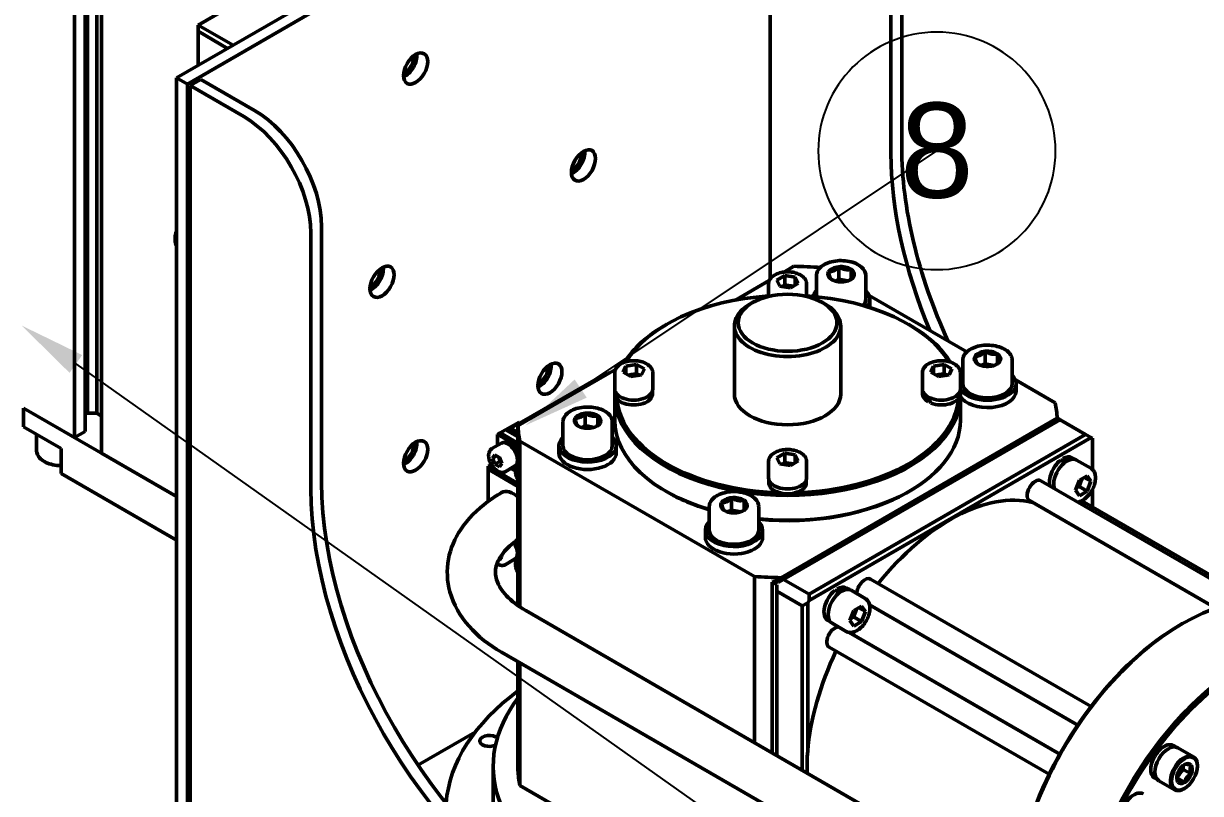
# Model space of a CAD drawing. Header units: millimetres. Extents: x 0 to 841, y 0 to 594.
# Drawn here: x 222.3 to 284.3, y 408.9 to 449.5 of the extents above; entities that cross this region are included whole.
import ezdxf
from ezdxf import colors
from ezdxf.entities.mleader import LeaderData, LeaderLine
from ezdxf.math import Vec2, Vec3

# ---------------------------------------------------------------- set-up
doc = ezdxf.new("R2010")
doc.units = ezdxf.units.MM
doc.header["$LTSCALE"] = 0.75
doc.layers.add('Balloons', color=7, linetype='Continuous', lineweight=25)
doc.layers.add('Visible', color=7, linetype='Continuous', lineweight=50)
doc.styles.get("Standard").update_dxf_attribs({"font": 'arial.ttf'})

# ---------------------------------------------------------------- blocks, each defined once
blk = doc.blocks.new('*B14')
at = {"transparency": 16777216}
for start, end in [(90, 270), (270, 90)]:
    blk.add_arc((0, 0), 6.25, start, end, dxfattribs=at)
at = {"transparency": 16777216, "insert": (0, 0), "char_height": 5, "attachment_point": 5}
blk.add_mtext('8', dxfattribs=at)
blk = doc.blocks.new('*B15')
at = {"transparency": 16777216}
for start, end in [(90, 270), (270, 90)]:
    blk.add_arc((0, 0), 6.25, start, end, dxfattribs=at)
at = {"transparency": 16777216, "insert": (0, 0), "char_height": 5, "attachment_point": 5}
blk.add_mtext('7', dxfattribs=at)

msp = doc.modelspace()

# ---------------------------------------------------------------- linework, layer by layer
at = {"layer": 'Visible', "extrusion": (-0.707107, -0.408248, 0.57735)}
for p, q in [((225.0155, 427.678), (225.0155, 509.3276)), ((225.5812, 428.0046), (225.5812, 509.001)), ((225.6954, 428.9605), (225.6954, 508.9351)), ((226.1883, 428.9605), (226.1883, 508.6506)), ((226.4439, 508.503), (226.4439, 426.8533)), ((230.3966, 446.6166), (261.5093, 464.5795)), ((262.075, 464.253), (230.9623, 446.29)), ((261.6508, 436.0211), (261.6508, 463.8447)), ((268.5804, 456.4146), (268.5804, 442.9424)), ((268.0147, 442.6158), (268.0147, 456.088)), ((231.528, 449.3927), (234.6393, 451.189)), ((233.3665, 448.3313), (231.528, 449.3927)), ((231.528, 449.0661), (231.528, 449.3927)), ((231.528, 447.2698), (231.528, 449.0661)), ((231.528, 449.0661), (233.0836, 448.168)), ((230.3966, 446.6166), (230.9623, 446.29)), ((230.3966, 407.0982), (230.3966, 446.6166)), ((230.9623, 446.29), (230.9623, 406.7716)), ((231.1037, 446.2084), (231.6694, 446.535)), ((234.4978, 444.902), (231.6694, 446.535)), ((231.1037, 406.6899), (231.1037, 446.2084)), ((233.9322, 444.5754), (231.1037, 446.2084)), ((237.4677, 424.9795), (237.4677, 438.4517)), ((238.0334, 438.7783), (238.0334, 425.3061)), ((262.9067, 436.6946), (262.3852, 436.3935)), ((265.2635, 436.0178), (265.2635, 436.671)), ((265.9205, 436.0239), (265.9205, 436.5371)), ((261.6093, 435.9456), (259.8286, 434.9175)), ((261.57, 435.1098), (261.57, 435.7634)), ((262.4206, 436.2078), (262.0123, 435.9721)), ((262.0123, 435.9721), (262.1617, 435.6502)), ((262.4206, 435.7179), (262.2733, 435.6329)), ((262.4206, 436.2078), (262.4206, 435.7179)), ((262.9782, 436.1216), (262.4206, 436.2078)), ((262.6994, 435.6748), (262.4206, 435.7179)), ((262.7194, 435.5639), (263.1277, 435.7996)), ((263.1277, 435.7996), (262.9782, 436.1216)), ((262.9782, 435.7133), (262.9782, 436.1216)), ((263.57, 435.1098), (263.57, 435.7634)), ((264.0911, 435.0897), (264.0911, 436.2102)), ((265.0653, 435.92), (265.2635, 436.0178)), ((265.2635, 436.0178), (265.7275, 435.9233)), ((266.6911, 434.9692), (266.6911, 436.2102)), ((262.1617, 435.6502), (262.7194, 435.5639)), ((262.6994, 435.6748), (262.8667, 435.6489)), ((266.6911, 435.3685), (266.7173, 435.3836)), ((272.0103, 432.193), (266.8598, 435.1666)), ((260.7315, 434.7856), (260.5901, 434.7039)), ((264.4085, 434.7856), (264.5499, 434.7039)), ((266.8991, 434.9692), (266.8991, 434.5773)), ((256.206, 433.6425), (256.1353, 433.6017)), ((259.77, 429.9683), (259.77, 433.5608)), ((265.37, 429.9683), (265.37, 433.5608)), ((268.934, 433.6425), (269.0047, 433.6017)), ((272.9709, 431.5679), (272.9709, 432.2211)), ((273.628, 431.574), (273.628, 432.0872)), ((254.0617, 431.445), (253.9123, 431.1231)), ((254.6194, 431.5313), (254.0617, 431.445)), ((254.0617, 431.0368), (254.0617, 431.445)), ((255.0277, 431.2956), (254.6194, 431.5313)), ((254.6194, 431.0414), (254.6194, 431.5313)), ((270.2617, 431.445), (270.1123, 431.1231)), ((270.8194, 431.5313), (270.2617, 431.445)), ((270.2617, 431.0368), (270.2617, 431.445)), ((271.2277, 431.2956), (270.8194, 431.5313)), ((270.8194, 431.0414), (270.8194, 431.5313)), ((271.7986, 430.5193), (271.7986, 431.7603)), ((272.7728, 431.47), (272.9709, 431.5679)), ((272.9709, 431.5679), (273.435, 431.4734)), ((274.3986, 430.5193), (274.3986, 431.7603)), ((253.0948, 431.1114), (248.0036, 428.172)), ((253.5093, 431.269), (248.374, 428.3042)), ((253.1655, 431.0705), (253.0948, 431.1114)), ((253.47, 430.2295), (253.47, 431.0869)), ((253.9123, 431.1231), (254.3206, 430.8874)), ((254.1733, 430.9724), (254.3406, 430.9983)), ((254.3206, 430.8874), (254.8782, 430.9736)), ((254.6194, 431.0414), (254.3406, 430.9983)), ((254.7667, 430.9564), (254.6194, 431.0414)), ((254.8782, 430.9736), (255.0277, 431.2956)), ((255.47, 430.2295), (255.47, 431.0869)), ((269.67, 430.2295), (269.67, 431.0869)), ((270.1123, 431.1231), (270.5206, 430.8874)), ((270.3733, 430.9724), (270.5406, 430.9983)), ((270.5206, 430.8874), (271.0782, 430.9736)), ((270.5406, 430.9983), (270.8194, 431.0414)), ((270.8194, 431.0414), (270.9667, 430.9564)), ((271.0782, 430.9736), (271.2277, 431.2956)), ((271.67, 430.2295), (271.67, 431.0869)), ((274.3986, 430.9186), (274.4247, 430.9337)), ((253.482, 430.1404), (253.482, 429.9683)), ((255.458, 430.1404), (255.458, 429.9683)), ((269.682, 430.1404), (269.682, 429.9683)), ((271.658, 430.1404), (271.658, 429.9683)), ((276.6621, 429.5072), (274.5673, 430.7167)), ((274.6066, 430.5193), (274.6066, 430.1273)), ((253.47, 428.5802), (253.47, 429.8866)), ((269.9714, 429.5649), (270.0591, 429.6156)), ((271.67, 428.5802), (271.67, 429.8866)), ((222.3356, 429.2252), (225.0155, 427.678)), ((222.3356, 429.2252), (230.3966, 424.5712)), ((222.3356, 428.2455), (222.3356, 429.2252)), ((225.6954, 428.9605), (225.5812, 428.8946)), ((226.1883, 428.9605), (225.6954, 428.9605)), ((226.4439, 428.8129), (226.1883, 428.9605)), ((251.9138, 428.3104), (251.9138, 428.9636)), ((248.4279, 428.4986), (247.7207, 428.0903)), ((248.374, 428.3042), (248.374, 418.8343)), ((248.4986, 428.4577), (248.4279, 428.4986)), ((250.7414, 427.2617), (250.7414, 428.5028)), ((251.7156, 428.2125), (251.9138, 428.3104)), ((251.9138, 428.3104), (252.3778, 428.2158)), ((252.5708, 428.3164), (252.5708, 428.8297)), ((253.3414, 427.2617), (253.3414, 428.5028)), ((276.766, 428.693), (262.2333, 420.3025)), ((276.9243, 428.621), (262.3579, 420.2111)), ((276.7651, 428.7129), (276.9243, 428.621)), ((276.766, 428.5297), (276.766, 428.693)), ((278.2678, 427.8454), (276.9243, 428.621)), ((222.3356, 428.2455), (224.3155, 427.1024)), ((223.0155, 427.0207), (223.0155, 427.8529)), ((225.5812, 428.0046), (225.0155, 427.678)), ((247.4379, 427.927), (247.2965, 427.8454)), ((248.374, 427.2233), (247.2965, 427.8454)), ((247.2965, 427.8454), (247.2965, 427.2656)), ((247.7207, 428.0903), (247.4379, 427.927)), ((248.374, 427.3866), (247.4379, 427.927)), ((248.374, 427.7132), (247.7207, 428.0903)), ((248.0036, 428.172), (247.8622, 428.0903)), ((247.8622, 428.0903), (248.374, 427.7948)), ((248.0036, 428.172), (248.374, 427.9581)), ((253.3414, 427.6611), (253.3676, 427.6762)), ((278.2678, 427.8454), (263.7014, 419.4355)), ((278.5506, 427.6821), (263.7014, 419.1089)), ((278.2678, 427.8454), (278.5506, 427.6821)), ((278.5506, 427.6821), (278.6213, 427.6412)), ((224.3155, 427.1024), (224.3155, 425.796)), ((247.498, 427.382), (247.0031, 427.0962)), ((247.6736, 427.4371), (247.6346, 427.4147)), ((248.4779, 427.4899), (248.4779, 418.7631)), ((248.4779, 427.4899), (260.8229, 420.3625)), ((250.5334, 427.2617), (250.5334, 426.8698)), ((253.5494, 427.2617), (253.5494, 426.8698)), ((278.6213, 426.0041), (278.6213, 427.6412)), ((226.4439, 426.8533), (230.3966, 424.5712)), ((247.1599, 426.7648), (247.0374, 426.5906)), ((247.2495, 426.7131), (247.0374, 426.5906)), ((247.0374, 426.5906), (247.1599, 426.2749)), ((247.4048, 426.6234), (247.1599, 426.7648)), ((247.1599, 426.2749), (247.4427, 426.4382)), ((247.3815, 426.5961), (247.3611, 426.6487)), ((247.4427, 426.4382), (247.3815, 426.5961)), ((247.5273, 426.3077), (247.4048, 426.6234)), ((247.4865, 426.413), (247.4427, 426.4382)), ((262.4206, 426.8548), (262.0123, 426.6191)), ((262.0123, 426.6191), (262.1617, 426.2971)), ((262.9782, 426.7685), (262.4206, 426.8548)), ((262.4206, 426.3649), (262.4206, 426.8548)), ((262.7194, 426.2108), (263.1277, 426.4465)), ((263.1277, 426.4465), (262.9782, 426.7685)), ((262.9782, 426.3603), (262.9782, 426.7685)), ((277.0657, 426.57), (277.0657, 426.4687)), ((277.5597, 426.6189), (277.7087, 426.5329)), ((277.792, 426.4987), (278.5344, 426.07)), ((230.3966, 422.285), (224.3155, 425.796)), ((246.9664, 426.2668), (246.8015, 426.1716)), ((246.8015, 426.1716), (246.8015, 426.0083)), ((246.8015, 426.1716), (248.374, 425.2637)), ((246.8015, 426.0083), (248.374, 425.1004)), ((246.8015, 426.0083), (246.8015, 424.3206)), ((247.1599, 426.2749), (247.4048, 426.1335)), ((247.4048, 426.1335), (247.5273, 426.3077)), ((248.198, 426.1695), (247.7031, 425.8838)), ((247.9965, 426.0532), (248.243, 425.9108)), ((248.3336, 426.294), (248.2946, 426.2715)), ((261.57, 425.553), (261.57, 426.4103)), ((262.1617, 426.2971), (262.7194, 426.2108)), ((262.4206, 426.3649), (262.2733, 426.2798)), ((262.6994, 426.3217), (262.4206, 426.3649)), ((262.6994, 426.3217), (262.8667, 426.2959)), ((263.57, 425.553), (263.57, 426.4103)), ((261.582, 425.4638), (261.582, 425.2917)), ((263.558, 425.4638), (263.558, 425.2917)), ((275.9084, 425.4044), (286.8655, 419.0783)), ((277.9364, 425.4332), (277.7322, 424.9071)), ((278.0224, 425.3604), (277.9203, 425.0973)), ((278.3446, 425.6689), (277.9364, 425.4332)), ((278.0836, 425.5182), (278.0224, 425.3604)), ((278.1952, 425.5826), (278.5487, 425.3785)), ((278.5487, 425.3785), (278.3446, 425.6689)), ((278.3446, 424.8524), (278.5487, 425.3785)), ((256.206, 424.8243), (256.1353, 424.8652)), ((268.934, 424.8243), (269.0047, 424.8652)), ((277.7322, 424.9071), (277.9364, 424.6167)), ((277.9203, 425.0973), (277.7731, 425.0123)), ((277.9203, 425.0973), (278.3446, 424.8524)), ((277.9364, 424.6167), (278.3446, 424.8524)), ((278.6213, 424.0343), (278.6213, 424.9418)), ((258.4489, 422.8118), (258.4489, 424.0529)), ((259.6212, 423.8605), (259.6212, 424.5137)), ((260.2783, 423.8665), (260.2783, 424.3798)), ((261.0489, 422.8118), (261.0489, 424.0529)), ((275.3084, 424.3651), (285.1227, 418.6988)), ((278.0645, 424.3558), (287.175, 419.0959)), ((259.4231, 423.7626), (259.6212, 423.8605)), ((259.6212, 423.8605), (260.0853, 423.7659)), ((258.2409, 422.8118), (258.2409, 422.4199)), ((261.0489, 423.2112), (261.075, 423.2263)), ((261.2569, 422.8118), (261.2569, 422.4199)), ((248.374, 421.9977), (248.1298, 422.1387)), ((247.5273, 421.4088), (247.5009, 421.4767)), ((247.3676, 421.256), (247.4048, 421.2345)), ((247.4048, 421.2345), (247.5273, 421.4088)), ((248.198, 421.2706), (247.7031, 420.9848)), ((248.2083, 421.2769), (248.2855, 421.2323)), ((248.3336, 421.395), (248.2946, 421.3725)), ((260.8229, 420.3625), (260.8229, 411.6227)), ((262.2333, 420.3025), (262.2333, 420.1392)), ((266.9435, 420.2285), (278.5554, 413.5244)), ((261.756, 420.0687), (262.0043, 419.9254)), ((261.756, 420.0687), (261.756, 411.084)), ((262.075, 420.0478), (261.9052, 420.1459)), ((262.0043, 419.5988), (262.0043, 419.9254)), ((263.3478, 418.8231), (262.0043, 419.5988)), ((262.0043, 419.5988), (262.0043, 410.9407)), ((262.3579, 420.2111), (262.075, 420.0478)), ((262.3579, 420.2111), (263.7014, 419.4355)), ((265.1863, 419.7114), (265.1863, 419.6101)), ((265.6803, 419.7604), (265.8293, 419.6743)), ((265.9126, 419.6401), (266.655, 419.2115)), ((263.3478, 418.8231), (263.6307, 418.9864)), ((263.6307, 418.9864), (263.7014, 419.1089)), ((263.6307, 418.9864), (263.6307, 411.1731)), ((263.7014, 419.1089), (263.7014, 419.4355)), ((248.78, 418.5757), (275.3941, 403.2101)), ((263.3478, 418.8231), (263.3478, 410.165)), ((266.057, 418.5746), (265.8528, 418.0485)), ((266.143, 418.5018), (266.0409, 418.2387)), ((266.4652, 418.8103), (266.057, 418.5746)), ((266.2042, 418.6596), (266.143, 418.5018)), ((266.3158, 418.724), (266.6693, 418.5199)), ((266.6693, 418.5199), (266.4652, 418.8103)), ((266.4652, 417.9938), (266.6693, 418.5199)), ((266.8862, 418.8759), (277.8514, 412.5452)), ((264.6923, 418.0491), (264.8413, 417.963)), ((264.9126, 417.9081), (265.655, 417.4794)), ((265.8528, 418.0485), (266.057, 417.7581)), ((266.0409, 418.2387), (265.8937, 418.1537)), ((266.0409, 418.2387), (266.4652, 417.9938)), ((266.057, 417.7581), (266.4652, 417.9938)), ((283.2882, 417.8433), (283.3589, 417.8841)), ((265.8078, 417.4256), (276.9081, 411.0169)), ((264.761, 416.6444), (276.3496, 409.9537)), ((247.51, 416.376), (274.1721, 400.9826)), ((248.374, 415.8772), (248.374, 410.1779)), ((248.4779, 415.8172), (248.4779, 409.3637)), ((243.1055, 410.4348), (246.1211, 412.1759)), ((282.8919, 411.4687), (283.0409, 411.3827)), ((283.1241, 411.3485), (283.9444, 410.8749)), ((247.07, 407.9555), (247.07, 410.3723)), ((283.4052, 410.2145), (283.4024, 410.4163)), ((284.1515, 410.3845), (284.1515, 410.4171)), ((281.9039, 409.7575), (282.0529, 409.6714)), ((283.0658, 409.7837), (283.2301, 409.9922)), ((283.0678, 409.7626), (283.4793, 409.525)), ((283.2301, 409.9922), (283.4052, 410.2145)), ((283.8295, 409.9695), (283.4052, 410.2145)), ((248.4779, 409.3637), (260.8229, 402.2363)), ((282.1241, 409.6164), (282.9444, 409.1429)), ((283.4727, 409.2087), (283.4444, 409.1924))]:
    msp.add_line(p, q, dxfattribs=at)
at = {"layer": 'Visible', "extrusion": (-1e-16, 0, -1)}
for centre, major_axis, start_param, end_param in [((242.9831, 447.1065), (0.45, 0.7794), 3.1415927, 9.424778), ((251.822, 442.0034), (0.45, 0.7794), 3.1415927, 9.424778), ((251.2563, 442.33), (0.3323, 0.5756), 0.651336, 2.4902566), ((241.2154, 435.8797), (0.45, 0.7794), 3.1415927, 9.424778), ((240.6497, 436.2063), (0.3324, 0.5756), 0.651336, 2.4902566), ((262.57, 433.5608), (-2.8, 0), 2.3561945, 7.0685835), ((262.57, 429.8866), (-9.1, 0), 0.3433636, 0.7853982), ((250.0542, 430.7766), (0.45, 0.7794), 3.1415927, 9.424778), ((254.47, 430.7194), (0.5, 0), 4.4505896, 5.3278887), ((270.67, 430.7194), (-0.5, 0), 0.9867561, 1.3089969), ((270.67, 430.7194), (0.5, 0), 4.4505896, 5.3278887), ((254.47, 430.2295), (1, 0), 0, 3.1415927), ((270.67, 430.2295), (1, 0), 0, 3.1415927), ((262.57, 428.5802), (-9.1, 0), -1.1008133, 0), ((262.57, 428.5802), (-9.1, 0), 3.1415927, 4.8803342), ((252.0414, 427.2617), (1.508, 0), -0.4961645, 3.6730509), ((242.9831, 426.6941), (0.45, 0.7794), 3.1415927, 9.424778), ((242.4174, 427.0207), (0.3324, 0.5756), 0.651336, 2.4902566), ((247.5652, 426.6125), (-0.15, 0.2598), -1.3089969, -1.1252351), ((252.0414, 426.8698), (1.508, 0), 0, 3.1415927), ((277.0657, 425.7633), (0.494, 0.8556), -0.7853982, 0), ((262.57, 425.553), (1, 0), 0, 3.1415927), ((275.6084, 424.8847), (0.3, 0.5196), 3.1415927, 6.2831853), ((266.6435, 419.7089), (0.3, 0.5196), 3.9252244, 6.2831853), ((265.1863, 418.9047), (0.494, 0.8556), -0.7853982, 0), ((265.061, 417.164), (0.3, 0.5196), 3.1415927, 5.9665266), ((283.0484, 410.2375), (0.25, 0.433), 0.8485443, 1.8163798)]:
    msp.add_ellipse(centre, major_axis=major_axis, ratio=0.5773503, start_param=start_param, end_param=end_param, dxfattribs=at)
at = {"layer": 'Visible'}
for centre, major_axis, ratio, start_param, end_param in [((242.4174, 447.4331), (0.45, 0.7794), 0.5773503, 3.8212665, 5.6035115), ((234.4978, 440.8195), (-2.5, 4.3301), 0.5773503, 3.9269908, 5.4977871), ((251.2563, 442.33), (0.45, 0.7794), 0.5773503, 3.8212665, 5.6035115), ((281.0962, 435.0632), (-9.25, 16.0215), 0.5773503, 0.7853982, 1.3526274), ((240.6497, 436.2063), (0.45, 0.7794), 0.5773503, 3.8212665, 5.6035115), ((262.57, 428.4986), (-14.2, 0), 0.5773503, 4.5905598, 4.6886745), ((265.3911, 436.2756), (-0.6968, 0), 0.5773503, -0.3393754, 0.7078222), ((265.3911, 436.2756), (-0.6968, 0), 0.5773503, -1.3865729, -0.3393754), ((265.3911, 436.2756), (0.6968, 0), 0.5773503, 0.7078222, 1.7550197), ((265.3911, 436.2756), (-0.6968, 0), 0.5773503, 2.8022173, 3.8494148), ((265.3911, 436.2756), (-0.6968, 0), 0.5773503, 0.7078222, 1.7550197), ((265.3911, 436.2756), (-0.6968, 0), 0.5773503, 1.7550197, 2.8022173), ((265.3911, 434.9692), (-1.3, 0), 0.5773503, 2.6708959, 3.1415927), ((273.0986, 431.8257), (-0.6968, 0), 0.5773503, -1.3865729, -0.3393754), ((273.0986, 431.8257), (-0.6968, 0), 0.5773503, 3.8494148, 4.8966124), ((273.0986, 431.8257), (-0.6968, 0), 0.5773503, 2.8022173, 3.8494148), ((249.4885, 431.1032), (0.45, 0.7794), 0.5773503, 3.8212665, 5.6035115), ((273.0986, 431.8257), (-0.6968, 0), 0.5773503, -0.3393754, 0.7078222), ((273.0986, 431.8257), (0.6968, 0), 0.5773503, 3.8494148, 4.8966124), ((273.0986, 431.8257), (-0.6968, 0), 0.5773503, 1.7550197, 2.8022173), ((273.0986, 430.5193), (1.3, 0), 0.5773503, 3.1415927, 6.2831853), ((254.47, 429.9683), (-0.988, 0), 0.5773503, 0, 3.1415927), ((262.57, 429.9683), (2.8, 0), 0.5773503, 3.1415927, 6.2831853), ((270.67, 429.9683), (-0.988, 0), 0.5773503, 0, 0.7853982), ((270.67, 430.2295), (-0.643, 1.8262), 0.4107544, 1.6544624, 1.8356416), ((270.67, 429.9683), (-0.988, 0), 0.5773503, 0.9735015, 3.1415927), ((252.0414, 428.5681), (0.6968, 0), 0.5773503, 1.7550197, 2.8022173), ((252.0414, 428.5681), (0.6968, 0), 0.5773503, 0.7078222, 1.7550197), ((262.57, 428.4986), (-14.2, 0), 0.5773503, 0.0237145, 0.1233461), ((252.0414, 428.5681), (0.6968, 0), 0.5773503, 2.8022173, 3.8494148), ((252.0414, 428.5681), (0.6968, 0), 0.5773503, 3.8494148, 4.8966124), ((252.0414, 428.5681), (-0.6968, 0), 0.5773503, 1.7550197, 2.8022173), ((252.0414, 428.5681), (-0.6968, 0), 0.5773503, 2.8022173, 3.8494148), ((242.4174, 427.0207), (0.45, 0.7794), 0.5773503, 3.8212665, 5.6035115), ((252.0414, 427.2617), (1.3, 0), 0.5773503, 3.1415927, 6.2831853), ((247.5652, 426.6125), (-0.15, 0.2598), 0.5773503, 1.3089969, 1.9159894), ((277.292, 425.6327), (-1.9031, 0.3562), 0.4107544, -1.4871302, -1.3059511), ((262.57, 425.2917), (-0.988, 0), 0.5773503, 0, 3.1415927), ((250.5492, 417.4269), (-9.25, 16.0215), 0.5773503, 0.7853982, 2.3561945), ((248.145, 423.6812), (-0.635, 1.0999), 0.5773503, -1.0432165, 0), ((271.126, 414.6589), (5.325, 9.2232), 0.5773503, 0.1696935, 1.3113587), ((259.7489, 424.1182), (0.6968, 0), 0.5773503, 2.8022173, 3.8494148), ((259.7489, 424.1182), (0.6968, 0), 0.5773503, 1.7550197, 2.8022173), ((259.7489, 424.1182), (0.6968, 0), 0.5773503, 0.7078222, 1.7550197), ((259.7489, 424.1182), (-0.6968, 0), 0.5773503, 1.7550197, 2.8022173), ((259.7489, 424.1182), (0.6968, 0), 0.5773503, -0.3393754, 0.7078222), ((259.7489, 424.1182), (0.6968, 0), 0.5773503, 3.8494148, 4.8966124), ((259.7489, 422.8118), (-1.3, 0), 0.5773503, 0, 3.1415927), ((257.5002, 435.0805), (8.7477, 15.1515), 0.8164966, 4.0417826, 4.0520586), ((265.4126, 418.7741), (-1.9031, 0.3562), 0.4107544, -1.4871302, -1.3059511), ((283.2882, 407.6371), (6.25, 10.8253), 0.5773503, 0.7853982, 1.9335319), ((271.126, 414.6589), (5.325, 9.2232), 0.5773503, 1.7086088, 2.2592562), ((246.864, 411.7115), (-0.5, 0), 0.5773503, 3.7032996, 8.5698192), ((282.3979, 410.6131), (0.494, 0.8556), 0.5773503, 0, 3.1415927), ((271.126, 414.6589), (5.325, 9.2232), 0.5773503, 2.2592562, 2.3900072), ((283.4727, 409.9925), (0.2887, 0.5), 0.5773503, 0.8016141, 1.8488116), ((283.4727, 409.9925), (0.2887, 0.5), 0.5773503, -0.2455835, 0.8016141), ((283.4727, 409.9925), (0.2887, 0.5), 0.5773503, -1.292781, -0.2455835), ((262.57, 410.3723), (14.2, 0), 0.5773503, 3.1653072, 3.2649387), ((283.4727, 409.9925), (0.2887, 0.5), 0.5773503, 1.8488116, 2.8960092), ((283.4727, 409.9925), (0.2887, 0.5), 0.5773503, 3.9432067, 4.9904043), ((280.8153, 408.0682), (0.494, 0.8556), 0.5773503, 0, 3.1415927), ((283.4727, 409.9925), (0.2887, 0.5), 0.5773503, 2.8960092, 3.9432067)]:
    msp.add_ellipse(centre, major_axis=major_axis, ratio=ratio, start_param=start_param, end_param=end_param, dxfattribs=at)
at = {"layer": 'Visible', "extrusion": (-1e-16, 1e-16, -1)}
for centre, major_axis, start_param, end_param in [((242.4174, 447.4331), (0.3324, 0.5756), 0.651336, 2.4902566), ((262.57, 433.7241), (2.6, 0), -1.5707963, 4.712389), ((249.4885, 431.1032), (0.3323, 0.5756), 0.651336, 2.4902566), ((251.1149, 417.7535), (-9.25, 16.0215), 3.9269908, 5.4977871), ((262.57, 428.4986), (-9, 0), 3.9269908, 4.8822184), ((259.7489, 422.4199), (1.508, 0), 0, 3.1415927)]:
    msp.add_ellipse(centre, major_axis=major_axis, ratio=0.5773503, start_param=start_param, end_param=end_param, dxfattribs=at)
at = {"layer": 'Visible', "extrusion": (0, -1e-16, -1)}
for centre, major_axis, start_param, end_param in [((233.9322, 440.4929), (-2.5, 4.3301), 0.7853982, 2.3561945), ((281.6619, 435.3898), (-9.25, 16.0215), -1.4047906, -0.7853982)]:
    msp.add_ellipse(centre, major_axis=major_axis, ratio=0.5773503, start_param=start_param, end_param=end_param, dxfattribs=at)
at = {"layer": 'Visible', "extrusion": (0, 0, -1)}
for centre, major_axis, start_param, end_param in [((265.3911, 435.6224), (0.6, 0), 4.1582659, 5.2665121), ((248.0036, 426.8656), (-0.33, 0.5716), 3.0101932, 3.1415927), ((247.848, 421.8768), (-0.35, 0.6062), 1.5188663, 3.1415927), ((248.0036, 421.9666), (-0.33, 0.5716), 3.0101932, 3.1415927)]:
    msp.add_ellipse(centre, major_axis=major_axis, ratio=0.5773503, start_param=start_param, end_param=end_param, dxfattribs=at)
at = {"layer": 'Visible', "extrusion": (-2e-16, 0, -1)}
for centre, major_axis, start_param, end_param in [((262.57, 429.9683), (9, 0), 3.4764659, 4.601048), ((262.57, 429.9683), (-9, 0), 1.6821373, 2.8067194), ((262.57, 429.9683), (-9, 0), -1.5230522, -0.0477441), ((262.57, 429.9683), (9, 0), 0.0477441, 1.5230522), ((283.3589, 407.5963), (6.3, 10.9119), 4.3479475, 6.2831853), ((286.8803, 405.5632), (6.25, 10.8253), 4.3496534, 6.4765698)]:
    msp.add_ellipse(centre, major_axis=major_axis, ratio=0.5773503, start_param=start_param, end_param=end_param, dxfattribs=at)
at = {"layer": 'Visible', "extrusion": (-4e-16, -1e-16, -1)}
msp.add_ellipse((262.57, 435.396), major_axis=(0.5, 0), ratio=0.5773503, start_param=4.0968892, end_param=4.9741884, dxfattribs=at)
at = {"layer": 'Visible', "extrusion": (0, 1e-16, -1)}
for centre, major_axis, start_param, end_param in [((262.57, 435.396), (-0.5, 0), 1.8325957, 2.1548366), ((286.8096, 405.604), (6.3, 10.9119), 4.3479475, 6.513604)]:
    msp.add_ellipse(centre, major_axis=major_axis, ratio=0.5773503, start_param=start_param, end_param=end_param, dxfattribs=at)
at = {"layer": 'Visible', "extrusion": (-1e-16, 2e-16, -1)}
for centre, major_axis, start_param, end_param in [((265.3911, 434.9692), (1.508, 0), 3.3007706, 3.6730509), ((273.0986, 430.5193), (-1.508, 0), 0.325966, 0.5314582)]:
    msp.add_ellipse(centre, major_axis=major_axis, ratio=0.5773503, start_param=start_param, end_param=end_param, dxfattribs=at)
at = {"layer": 'Visible', "extrusion": (-2e-16, -1e-16, -1)}
for centre, major_axis, start_param, end_param in [((265.3911, 434.9692), (-1.508, 0), 2.6454281, 3.6121382), ((273.0986, 430.5193), (-1.508, 0), 2.6454281, 5.9572194), ((252.0414, 427.9149), (0.6, 0), 4.1582659, 5.2665121), ((259.7489, 422.8118), (-1.508, 0), 2.6454281, 6.8146435), ((265.1863, 418.9047), (0.494, 0.8556), 3.1415927, 5.3096838), ((283.4727, 409.9925), (0.48, 0.8314), 3.1415927, 9.424778)]:
    msp.add_ellipse(centre, major_axis=major_axis, ratio=0.5773503, start_param=start_param, end_param=end_param, dxfattribs=at)
at = {"layer": 'Visible', "extrusion": (-1e-16, -1e-16, -1)}
for centre, major_axis, start_param, end_param in [((265.3911, 434.5773), (-1.508, 0), 3.1415927, 3.2020285), ((262.57, 429.8866), (-9.1, 0), 2.3561945, 2.7982291), ((262.57, 429.8866), (9.1, 0), -0.0490706, 3.1906632), ((273.0986, 430.1273), (-1.508, 0), 3.1415927, 5.9572194), ((247.848, 426.7758), (-0.35, 0.6062), 0, 3.1415927), ((277.0657, 425.7633), (0.494, 0.8556), 3.5919895, 5.3096838), ((277.292, 425.6327), (0.5, 0.866), 3.6162025, 6.2831853), ((262.57, 426.0429), (0.5, 0), 4.0968892, 4.9741884), ((277.7162, 425.3877), (0.25, 0.433), 1.3089969, 2.1862961), ((277.7162, 425.3877), (0.25, 0.433), 0.9867561, 1.3089969), ((262.57, 428.4986), (-9, 0), -1.0951613, -0.7853982), ((259.7489, 423.465), (0.6, 0), 4.1582659, 5.2665121), ((262.57, 410.3723), (-15.5, 0), 4.2885224, 6.6963084), ((283.4444, 410.0089), (0.5, 0.866), 2.3561945, 7.0685835), ((283.0484, 410.2375), (0.25, 0.433), 1.8163798, 2.2930484)]:
    msp.add_ellipse(centre, major_axis=major_axis, ratio=0.5773503, start_param=start_param, end_param=end_param, dxfattribs=at)
at = {"layer": 'Visible', "extrusion": (-1e-16, -2e-16, -1)}
for centre, major_axis, start_param, end_param in [((273.0986, 431.1725), (0.6, 0), 4.1582659, 5.2665121), ((262.57, 407.9555), (-18, 0), 0.0456819, 0.6621583)]:
    msp.add_ellipse(centre, major_axis=major_axis, ratio=0.5773503, start_param=start_param, end_param=end_param, dxfattribs=at)
at = {"layer": 'Visible', "extrusion": (-1e-16, -3e-16, -1)}
msp.add_ellipse((254.47, 430.7194), major_axis=(-0.5, 0), ratio=0.5773503, start_param=0.9867561, end_param=1.3089969, dxfattribs=at)
at = {"layer": 'Visible', "extrusion": (2e-16, -1e-16, -1)}
msp.add_ellipse((270.67, 429.9683), major_axis=(-0.643, 1.8262), ratio=0.4107544, start_param=4.6356471, end_param=4.8150044, dxfattribs=at)
at = {"layer": 'Visible', "extrusion": (-1e-16, 3e-16, -1)}
for centre, major_axis, start_param, end_param in [((262.57, 428.4986), (-14.2, 0), 3.0182466, 3.1178781), ((262.57, 426.0429), (-0.5, 0), 1.8325957, 2.1548366), ((262.57, 428.4986), (14.2, 0), 1.5945108, 1.6941424), ((262.57, 428.3353), (-14.2, 0), -1.5470818, -1.5239614)]:
    msp.add_ellipse(centre, major_axis=major_axis, ratio=0.5773503, start_param=start_param, end_param=end_param, dxfattribs=at)
at = {"layer": 'Visible', "extrusion": (-3e-16, -2e-16, -1)}
msp.add_ellipse((248.0036, 426.8656), major_axis=(-0.33, 0.5716), ratio=0.5773503, start_param=0, end_param=1.7021958, dxfattribs=at)
at = {"layer": 'Visible', "extrusion": (-1e-16, -4e-16, -1)}
msp.add_ellipse((277.0657, 425.7633), major_axis=(-1.9031, 0.3562), ratio=0.4107544, start_param=1.4940544, end_param=1.6734117, dxfattribs=at)
at = {"layer": 'Visible', "extrusion": (-3e-16, 2e-16, -1)}
msp.add_ellipse((265.4126, 418.7741), major_axis=(0.5, 0.866), ratio=0.5773503, start_param=3.1415927, end_param=6.2831853, dxfattribs=at)
at = {"layer": 'Visible', "extrusion": (-2e-16, -2e-16, -1)}
msp.add_ellipse((265.1863, 418.9047), major_axis=(-1.9031, 0.3562), ratio=0.4107544, start_param=1.4940544, end_param=1.6734117, dxfattribs=at)
at = {"layer": 'Visible', "extrusion": (-3e-16, 1e-16, -1)}
msp.add_ellipse((265.8368, 418.5291), major_axis=(0.25, 0.433), ratio=0.5773503, start_param=1.3089969, end_param=2.1862961, dxfattribs=at)
at = {"layer": 'Visible', "extrusion": (1e-16, -2e-16, -1)}
for centre, major_axis, start_param, end_param in [((265.8368, 418.5291), (0.25, 0.433), 0.9867561, 1.3089969), ((282.6241, 410.4824), (0.5, 0.866), 3.1415927, 6.2831853)]:
    msp.add_ellipse(centre, major_axis=major_axis, ratio=0.5773503, start_param=start_param, end_param=end_param, dxfattribs=at)
at = {"layer": 'Visible'}
for points, knots in [([(230.3966, 438.5564), (230.3923, 438.545), (230.3882, 438.5335), (230.35, 438.4237), (230.327, 438.3246), (230.3068, 438.1324), (230.3098, 438.0393), (230.3414, 437.8878), (230.3641, 437.8263), (230.3966, 437.7718)], [2.63618216, 2.63618216, 2.63618216, 2.63618216, 2.67563944, 2.67563944, 3.01325325, 3.01325325, 3.35381442, 3.35381442, 3.61521018, 3.61521018, 3.61521018, 3.61521018]), ([(264.0911, 436.2102), (264.0911, 436.2906), (264.1114, 436.3707), (264.1899, 436.5247), (264.2501, 436.5981), (264.4068, 436.733), (264.5058, 436.7935), (264.7303, 436.8927), (264.8563, 436.9312), (265.1211, 436.9823), (265.26, 436.9951), (265.5371, 436.9941), (265.6753, 436.9805), (265.9383, 436.9278), (266.063, 436.8887), (266.2867, 436.788), (266.3856, 436.7261), (266.5457, 436.5843), (266.6074, 436.5044), (266.6755, 436.3513), (266.6911, 436.2808), (266.6911, 436.2102)], [5.4977871, 5.4977871, 5.4977871, 5.4977871, 5.7837956, 5.7837956, 6.0885555, 6.0885555, 6.4154887, 6.4154887, 6.7458729, 6.7458729, 7.0745706, 7.0745706, 7.4024959, 7.4024959, 7.7312456, 7.7312456, 8.0616595, 8.0616595, 8.3881124, 8.3881124, 8.6393798, 8.6393798, 8.6393798, 8.6393798]), ([(261.57, 435.7634), (261.57, 435.8264), (261.5841, 435.889), (261.6379, 436.0099), (261.6795, 436.0671), (261.79, 436.1764), (261.8625, 436.2263), (262.0302, 436.3107), (262.1265, 436.3441), (262.3296, 436.3898), (262.4362, 436.4022), (262.6496, 436.4057), (262.7564, 436.3969), (262.9612, 436.3588), (263.0593, 436.3293), (263.2381, 436.25), (263.3188, 436.2001), (263.4498, 436.0822), (263.5016, 436.0146), (263.5572, 435.883), (263.57, 435.8233), (263.57, 435.7634)], [5.4977871, 5.4977871, 5.4977871, 5.4977871, 5.7494185, 5.7494185, 6.0258639, 6.0258639, 6.3513761, 6.3513761, 6.697043, 6.697043, 7.0401021, 7.0401021, 7.3807716, 7.3807716, 7.7231684, 7.7231684, 8.069007, 8.069007, 8.3998164, 8.3998164, 8.6393798, 8.6393798, 8.6393798, 8.6393798]), ([(271.7986, 431.7603), (271.7986, 431.8407), (271.8189, 431.9208), (271.8973, 432.0748), (271.9575, 432.1482), (272.1143, 432.2831), (272.2132, 432.3436), (272.4378, 432.4428), (272.5637, 432.4813), (272.8286, 432.5324), (272.9674, 432.5452), (273.2446, 432.5442), (273.3828, 432.5305), (273.6458, 432.4779), (273.7704, 432.4388), (273.9941, 432.338), (274.0931, 432.2762), (274.2532, 432.1344), (274.3149, 432.0545), (274.383, 431.9014), (274.3986, 431.8309), (274.3986, 431.7603)], [5.4977871, 5.4977871, 5.4977871, 5.4977871, 5.7837956, 5.7837956, 6.0885555, 6.0885555, 6.4154887, 6.4154887, 6.7458729, 6.7458729, 7.0745706, 7.0745706, 7.4024959, 7.4024959, 7.7312456, 7.7312456, 8.0616595, 8.0616595, 8.3881124, 8.3881124, 8.6393798, 8.6393798, 8.6393798, 8.6393798]), ([(253.47, 431.0869), (253.47, 431.1498), (253.4841, 431.2125), (253.5379, 431.3333), (253.5795, 431.3905), (253.69, 431.4999), (253.7625, 431.5497), (253.9302, 431.6342), (254.0265, 431.6675), (254.2296, 431.7132), (254.3362, 431.7256), (254.5496, 431.7291), (254.6564, 431.7204), (254.8612, 431.6822), (254.9593, 431.6527), (255.1381, 431.5735), (255.2188, 431.5236), (255.3498, 431.4057), (255.4016, 431.338), (255.4572, 431.2065), (255.47, 431.1468), (255.47, 431.0869)], [5.4977871, 5.4977871, 5.4977871, 5.4977871, 5.7494185, 5.7494185, 6.0258639, 6.0258639, 6.3513761, 6.3513761, 6.697043, 6.697043, 7.0401021, 7.0401021, 7.3807716, 7.3807716, 7.7231684, 7.7231684, 8.069007, 8.069007, 8.3998164, 8.3998164, 8.6393798, 8.6393798, 8.6393798, 8.6393798]), ([(269.67, 431.0869), (269.67, 431.1498), (269.6841, 431.2125), (269.7379, 431.3333), (269.7795, 431.3905), (269.89, 431.4999), (269.9625, 431.5497), (270.1302, 431.6342), (270.2265, 431.6675), (270.4296, 431.7132), (270.5362, 431.7256), (270.7496, 431.7291), (270.8564, 431.7204), (271.0612, 431.6822), (271.1593, 431.6527), (271.3381, 431.5735), (271.4188, 431.5236), (271.5498, 431.4057), (271.6016, 431.338), (271.6572, 431.2065), (271.67, 431.1468), (271.67, 431.0869)], [5.4977871, 5.4977871, 5.4977871, 5.4977871, 5.7494185, 5.7494185, 6.0258639, 6.0258639, 6.3513761, 6.3513761, 6.697043, 6.697043, 7.0401021, 7.0401021, 7.3807716, 7.3807716, 7.7231684, 7.7231684, 8.069007, 8.069007, 8.3998164, 8.3998164, 8.6393798, 8.6393798, 8.6393798, 8.6393798]), ([(250.7414, 428.5028), (250.7414, 428.5831), (250.7617, 428.6632), (250.8401, 428.8173), (250.9004, 428.8906), (251.0571, 429.0256), (251.156, 429.086), (251.3806, 429.1852), (251.5066, 429.2237), (251.7714, 429.2748), (251.9103, 429.2876), (252.1874, 429.2867), (252.3256, 429.273), (252.5886, 429.2203), (252.7133, 429.1813), (252.937, 429.0805), (253.0359, 429.0187), (253.196, 428.8769), (253.2577, 428.7969), (253.3258, 428.6438), (253.3414, 428.5734), (253.3414, 428.5028)], [5.4977871, 5.4977871, 5.4977871, 5.4977871, 5.7837956, 5.7837956, 6.0885555, 6.0885555, 6.4154887, 6.4154887, 6.7458729, 6.7458729, 7.0745706, 7.0745706, 7.4024959, 7.4024959, 7.7312456, 7.7312456, 8.0616595, 8.0616595, 8.3881124, 8.3881124, 8.6393798, 8.6393798, 8.6393798, 8.6393798]), ([(247.7031, 425.8838), (247.665, 425.8618), (247.6221, 425.8485), (247.53, 425.8391), (247.4807, 425.8446), (247.3756, 425.8739), (247.32, 425.9007), (247.2104, 425.9733), (247.1566, 426.0202), (247.0581, 426.1275), (247.0134, 426.1879), (246.9368, 426.3161), (246.9049, 426.3839), (246.8565, 426.5214), (246.8401, 426.5911), (246.8257, 426.7268), (246.8277, 426.7929), (246.8531, 426.913), (246.8758, 426.9677), (246.9355, 427.0469), (246.967, 427.0754), (247.0031, 427.0962)], [3.9269908, 3.9269908, 3.9269908, 3.9269908, 4.1809083, 4.1809083, 4.4596125, 4.4596125, 4.7858109, 4.7858109, 5.1302986, 5.1302986, 5.4721127, 5.4721127, 5.8116867, 5.8116867, 6.1529294, 6.1529294, 6.4975082, 6.4975082, 6.8282122, 6.8282122, 7.0685835, 7.0685835, 7.0685835, 7.0685835]), ([(261.57, 426.4103), (261.57, 426.4733), (261.5841, 426.5359), (261.6379, 426.6568), (261.6795, 426.714), (261.79, 426.8234), (261.8625, 426.8732), (262.0302, 426.9576), (262.1265, 426.991), (262.3296, 427.0367), (262.4362, 427.0491), (262.6496, 427.0526), (262.7564, 427.0439), (262.9612, 427.0057), (263.0593, 426.9762), (263.2381, 426.897), (263.3188, 426.8471), (263.4498, 426.7291), (263.5016, 426.6615), (263.5572, 426.53), (263.57, 426.4703), (263.57, 426.4103)], [5.4977871, 5.4977871, 5.4977871, 5.4977871, 5.7494185, 5.7494185, 6.0258639, 6.0258639, 6.3513761, 6.3513761, 6.697043, 6.697043, 7.0401021, 7.0401021, 7.3807716, 7.3807716, 7.7231684, 7.7231684, 8.069007, 8.069007, 8.3998164, 8.3998164, 8.6393798, 8.6393798, 8.6393798, 8.6393798]), ([(248.374, 425.462), (248.3425, 425.5181), (248.3158, 425.5767), (248.2707, 425.7049), (248.2543, 425.7746), (248.2399, 425.9104), (248.2419, 425.9764), (248.2673, 426.0965), (248.29, 426.1512), (248.3391, 426.2163), (248.3556, 426.2339), (248.374, 426.2494)], [5.5183123, 5.5183123, 5.5183123, 5.5183123, 5.8116867, 5.8116867, 6.1529294, 6.1529294, 6.4975082, 6.4975082, 6.8282122, 6.8282122, 6.9667208, 6.9667208, 6.9667208, 6.9667208]), ([(278.5344, 426.07), (278.5889, 426.0386), (278.6362, 425.995), (278.7139, 425.888), (278.7426, 425.8234), (278.7821, 425.673), (278.789, 425.5852), (278.7783, 425.3979), (278.759, 425.2977), (278.697, 425.099), (278.6545, 425.0004), (278.5508, 424.8139), (278.4899, 424.7258), (278.3544, 424.5675), (278.2798, 424.4973), (278.1218, 424.3821), (278.0382, 424.3371), (277.9181, 424.2981), (277.8833, 424.2896), (277.8483, 424.2844)], [0.7853982, 0.7853982, 0.7853982, 0.7853982, 1.0370295, 1.0370295, 1.3134749, 1.3134749, 1.6389871, 1.6389871, 1.984654, 1.984654, 2.3277132, 2.3277132, 2.6683826, 2.6683826, 3.0107795, 3.0107795, 3.3566181, 3.3566181, 3.4957211, 3.4957211, 3.4957211, 3.4957211]), ([(247.51, 416.376), (246.8475, 416.7585), (246.2644, 417.2144), (245.3259, 418.2779), (244.9704, 418.8905), (244.6344, 420.1154), (244.6079, 420.7088), (244.8176, 421.8371), (245.0449, 422.3694), (245.7299, 423.4028), (246.2158, 423.889), (247.0126, 424.4762), (247.2554, 424.6341), (247.51, 424.7811)], [4.712389, 4.712389, 4.712389, 4.712389, 5.0265482, 5.0265482, 5.3407075, 5.3407075, 5.6046807, 5.6046807, 5.863301, 5.863301, 6.1624297, 6.1624297, 6.2831853, 6.2831853, 6.2831853, 6.2831853]), ([(258.4489, 424.0529), (258.4489, 424.1332), (258.4691, 424.2133), (258.5476, 424.3674), (258.6078, 424.4407), (258.7646, 424.5757), (258.8635, 424.6361), (259.0881, 424.7353), (259.214, 424.7738), (259.4789, 424.8249), (259.6177, 424.8377), (259.8948, 424.8367), (260.0331, 424.8231), (260.2961, 424.7704), (260.4207, 424.7314), (260.6444, 424.6306), (260.7434, 424.5688), (260.9035, 424.427), (260.9652, 424.347), (261.0333, 424.1939), (261.0489, 424.1235), (261.0489, 424.0529)], [5.4977871, 5.4977871, 5.4977871, 5.4977871, 5.7837956, 5.7837956, 6.0885555, 6.0885555, 6.4154887, 6.4154887, 6.7458729, 6.7458729, 7.0745706, 7.0745706, 7.4024959, 7.4024959, 7.7312456, 7.7312456, 8.0616595, 8.0616595, 8.3881124, 8.3881124, 8.6393798, 8.6393798, 8.6393798, 8.6393798]), ([(248.78, 418.5757), (248.3571, 418.8199), (248.0163, 419.0885), (247.5127, 419.6227), (247.3558, 419.8845), (247.1827, 420.3681), (247.1672, 420.5866), (247.2578, 421.0583), (247.3719, 421.3197), (247.779, 421.8397), (248.0395, 422.0874), (248.374, 422.3228)], [4.712389, 4.712389, 4.712389, 4.712389, 4.9993468, 4.9993468, 5.2940131, 5.2940131, 5.6081724, 5.6081724, 5.9223316, 5.9223316, 6.1847756, 6.1847756, 6.1847756, 6.1847756]), ([(247.7031, 420.9848), (247.665, 420.9628), (247.6221, 420.9495), (247.53, 420.9402), (247.4807, 420.9456), (247.377, 420.9745), (247.3227, 421.0004), (247.2705, 421.0345)], [3.92699082, 3.92699082, 3.92699082, 3.92699082, 4.18090827, 4.18090827, 4.45961247, 4.45961247, 4.77799879, 4.77799879, 4.77799879, 4.77799879]), ([(248.374, 420.563), (248.3425, 420.6191), (248.3158, 420.6778), (248.2707, 420.8059), (248.2543, 420.8756), (248.2399, 421.0114), (248.2419, 421.0775), (248.2673, 421.1976), (248.29, 421.2523), (248.3391, 421.3173), (248.3556, 421.3349), (248.374, 421.3504)], [5.5183123, 5.5183123, 5.5183123, 5.5183123, 5.8116867, 5.8116867, 6.1529294, 6.1529294, 6.4975082, 6.4975082, 6.8282122, 6.8282122, 6.9667208, 6.9667208, 6.9667208, 6.9667208]), ([(266.655, 419.2115), (266.7095, 419.18), (266.7568, 419.1364), (266.8345, 419.0294), (266.8632, 418.9648), (266.9027, 418.8144), (266.9096, 418.7267), (266.8989, 418.5393), (266.8796, 418.4391), (266.8176, 418.2404), (266.7751, 418.1419), (266.6714, 417.9553), (266.6105, 417.8673), (266.475, 417.7089), (266.4004, 417.6387), (266.2424, 417.5235), (266.1588, 417.4786), (265.9912, 417.4241), (265.9067, 417.4131), (265.765, 417.4306), (265.7069, 417.4494), (265.655, 417.4794)], [0.7853982, 0.7853982, 0.7853982, 0.7853982, 1.0370295, 1.0370295, 1.3134749, 1.3134749, 1.6389871, 1.6389871, 1.984654, 1.984654, 2.3277132, 2.3277132, 2.6683826, 2.6683826, 3.0107795, 3.0107795, 3.3566181, 3.3566181, 3.6874274, 3.6874274, 3.9269908, 3.9269908, 3.9269908, 3.9269908])]:
    msp.add_open_spline(points, degree=3, knots=knots, dxfattribs=at)
for points, weights in [([(265.2635, 436.671), (264.9988, 436.398), (264.7341, 436.4095)], [1.15382019324, 1.33231679832, 1.15382019324]), ([(264.7341, 436.4095), (264.7979, 436.0695), (264.8617, 436.014)], [1.15382019324, 1.33231679832, 1.15382019324]), ([(266.0482, 436.1416), (265.9843, 436.1972), (265.9205, 436.5371)], [1.15382019324, 1.33231679832, 1.15382019324]), ([(273.7556, 431.6917), (273.6918, 431.7472), (273.628, 432.0872)], [1.15382019324, 1.33231679832, 1.15382019324]), ([(272.4415, 431.9596), (272.5054, 431.6196), (272.5692, 431.5641)], [1.15382019324, 1.33231679832, 1.15382019324]), ([(251.3844, 428.702), (251.4482, 428.362), (251.512, 428.3065)], [1.15382019324, 1.33231679832, 1.15382019324]), ([(252.6984, 428.4342), (252.6346, 428.4897), (252.5708, 428.8297)], [1.15382019324, 1.33231679832, 1.15382019324]), ([(259.6212, 424.5137), (259.3565, 424.2407), (259.0918, 424.2521)], [1.15382019324, 1.33231679832, 1.15382019324]), ([(259.0918, 424.2521), (259.1556, 423.9121), (259.2195, 423.8566)], [1.15382019324, 1.33231679832, 1.15382019324]), ([(259.6212, 424.5137), (259.9497, 424.3045), (260.2783, 424.3798)], [1.15382062228, 1.33231729374, 1.15382062228]), ([(260.2088, 423.816), (260.3008, 423.8759), (260.4059, 423.9843)], [1.23638102155, 1.21863806961, 1.15382019324]), ([(260.4059, 423.9843), (260.3421, 424.0398), (260.2783, 424.3798)], [1.15382019324, 1.33231679832, 1.15382019324]), ([(283.8229, 410.437), (283.5479, 410.5061), (283.4701, 410.4624)], [1.18564064605, 1.36492910827, 1.19371615542]), ([(283.8295, 409.9695), (283.7241, 410.2622), (283.8229, 410.437)], [1.18564064605, 1.36905989232, 1.18564064605]), ([(283.0654, 409.7898), (283.0717, 409.6892), (283.1225, 409.5481)], [1.27629283987, 1.26750260733, 1.18564064605]), ([(283.4793, 409.525), (283.5523, 409.8062), (283.8295, 409.9695)], [1.18564064605, 1.36905989232, 1.18564064605]), ([(283.4793, 409.525), (283.1988, 409.5955), (283.1225, 409.5481)], [1.18564064692, 1.36905989333, 1.18564064692])]:
    msp.add_rational_spline(points, weights, degree=2, dxfattribs=at)
at = {"layer": 'Visible', "extrusion": (6.517e-13, 3.1973e-12, -1)}
msp.add_rational_spline([(265.2635, 436.671), (265.592, 436.4619), (265.9205, 436.5371)], [1.15382062228, 1.33231729374, 1.15382062228], degree=2, dxfattribs=at)
at = {"layer": 'Visible', "extrusion": (-2.53362e-10, -4.29266e-10, -1)}
for points in [[(264.8617, 436.014), (264.8845, 435.9995), (264.9065, 435.9865)], [(251.512, 428.3065), (251.5348, 428.292), (251.5568, 428.279)], [(259.2195, 423.8566), (259.2422, 423.8421), (259.2642, 423.8291)]]:
    msp.add_rational_spline(points, [1.15382019325, 1.16462965983, 1.17412991868], degree=2, dxfattribs=at)
at = {"layer": 'Visible', "extrusion": (1.33985e-11, -1.29907e-11, -1)}
msp.add_rational_spline([(265.8511, 435.9734), (265.9431, 436.0333), (266.0482, 436.1416)], [1.23638102155, 1.21863806961, 1.15382019324], degree=2, dxfattribs=at)
at = {"layer": 'Visible', "extrusion": (1.6488e-12, -1.5986e-12, -1)}
msp.add_rational_spline([(272.9709, 432.2211), (272.7062, 431.9481), (272.4415, 431.9596)], [1.15382019324, 1.33231679832, 1.15382019324], degree=2, dxfattribs=at)
at = {"layer": 'Visible', "extrusion": (-3.663e-13, 1.5986e-12, -1)}
msp.add_rational_spline([(272.9709, 432.2211), (273.2995, 432.0119), (273.628, 432.0872)], [1.15382062228, 1.33231729374, 1.15382062228], degree=2, dxfattribs=at)
at = {"layer": 'Visible', "extrusion": (5.35821e-10, 8.7285e-10, -1)}
msp.add_rational_spline([(272.5692, 431.5641), (272.5919, 431.5496), (272.614, 431.5366)], [1.15382019325, 1.16462965983, 1.17412991868], degree=2, dxfattribs=at)
at = {"layer": 'Visible', "extrusion": (-7.4016e-12, 1.13719e-11, -1)}
for points in [[(273.5585, 431.5235), (273.6505, 431.5833), (273.7556, 431.6917)], [(252.5014, 428.2659), (252.5934, 428.3258), (252.6984, 428.4342)]]:
    msp.add_rational_spline(points, [1.23638102155, 1.21863806961, 1.15382019324], degree=2, dxfattribs=at)
at = {"layer": 'Visible', "extrusion": (-1.5797e-12, 3.1973e-12, -1)}
msp.add_rational_spline([(251.9138, 428.9636), (251.6491, 428.6906), (251.3844, 428.702)], [1.15382019324, 1.33231679832, 1.15382019324], degree=2, dxfattribs=at)
at = {"layer": 'Visible', "extrusion": (-1.018e-12, -1.5986e-12, -1)}
msp.add_rational_spline([(251.9138, 428.9636), (252.2423, 428.7544), (252.5708, 428.8297)], [1.15382062228, 1.33231729374, 1.15382062228], degree=2, dxfattribs=at)
at = {"layer": 'Visible', "extrusion": (-2.642e-13, -1.0831e-12, -1)}
msp.add_open_spline([(223.0155, 427.0207), (223.0155, 426.9394), (223.0343, 426.8585), (223.1064, 426.7025), (223.1622, 426.6284), (223.3097, 426.4882), (223.4057, 426.4244), (223.626, 426.3178), (223.7515, 426.276), (224.0158, 426.2192), (224.1544, 426.2041), (224.3008, 426.2026), (224.3082, 426.2025), (224.3155, 426.2025)], degree=3, knots=[2.3561945, 2.3561945, 2.3561945, 2.3561945, 2.6168454, 2.6168454, 2.901914, 2.901914, 3.2294995, 3.2294995, 3.5706344, 3.5706344, 3.9090797, 3.9090797, 3.9269908, 3.9269908, 3.9269908, 3.9269908], dxfattribs=at)

# ---------------------------------------------------------------- leaders
at = {"layer": 'Balloons'}
ml = msp.add_multileader_block('Standard', dxfattribs=at)
ml.set_content('*B14', color=256)
ml.set_leader_properties()
ml.build(insert=Vec2(0, 0))
ml.multileader.update_dxf_attribs({"has_dogleg": 0, "arrow_head_size": 3.5, "block_connection_type": 1})
ctx = ml.context
ctx.base_point, ctx.char_height, ctx.arrow_head_size = Vec3(270.4332, 442.7707), 3.5, 3.5
ctx.attachment_type = 1
notes = []
notes.append((ctx, [(0, (1, 1, 0), (262.4332, 442.7707), (1, 0), 8, [(0, [(248.764, 428.317)], 0, [])])]))
ctx.block.insert = Vec3(270.4332, 442.7707)
ml = msp.add_multileader_block('Standard', dxfattribs=at)
ml.set_content('*B15', color=256)
ml.set_leader_properties()
ml.build(insert=Vec2(0, 0))
ml.multileader.update_dxf_attribs({"has_dogleg": 0, "arrow_head_size": 3.5, "block_connection_type": 1})
ctx = ml.context
ctx.base_point, ctx.char_height, ctx.arrow_head_size = Vec3(279.0066, 393.4227), 3.5, 3.5
ctx.attachment_type = 1
notes.append((ctx, [(0, (1, 1, 0), (271.0066, 393.4227), (1, 0), 8, [(0, [(222.2356, 433.5766)], 0, [])])]))
ctx.block.insert = Vec3(279.0066, 393.4227)
for ctx, leaders in notes:
    for number, flags, end, landing, length, lines in leaders:
        leader = LeaderData()
        leader.index, (leader.has_last_leader_line, leader.has_dogleg_vector, leader.attachment_direction) = number, flags
        leader.last_leader_point, leader.dogleg_vector, leader.dogleg_length = Vec3(end), Vec3(landing), length
        for number, points, colour, breaks in lines:
            line = LeaderLine()
            line.index, line.vertices, line.color, line.breaks = number, Vec3.list(points), colors.encode_raw_color(colour), breaks
            leader.lines.append(line)
        ctx.leaders.append(leader)

doc.saveas('drawing.dxf')
